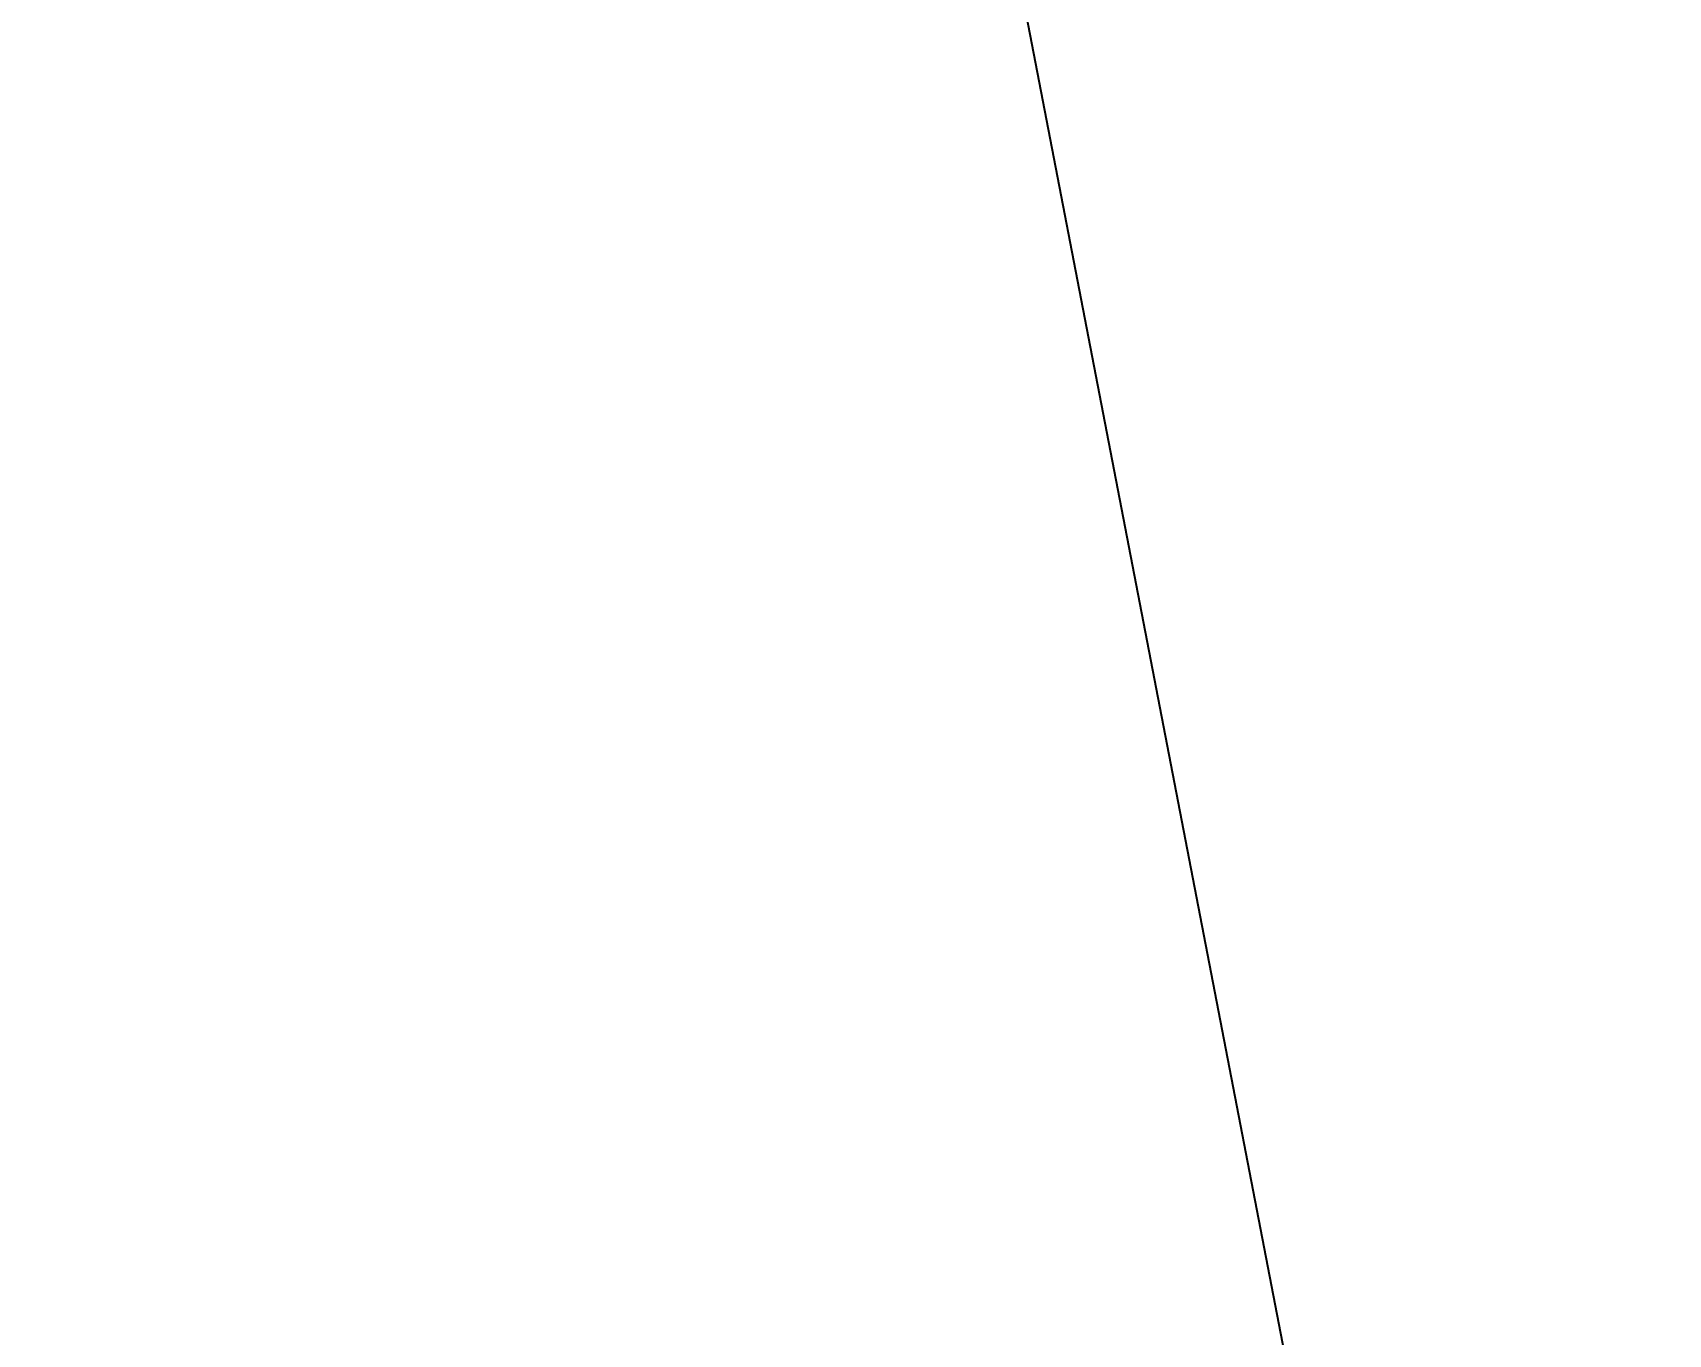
# Model space of a CAD drawing. Extents: x 669586 to 685806, y -4580 to 6900.
# Drawn here: x 679172.92 to 679181.97, y -1470.7 to -1463.5 of the extents above; entities that cross this region are included whole.
import ezdxf

# ---------------------------------------------------------------- set-up
doc = ezdxf.new("R2010")
doc.units = 0
doc.header["$LTSCALE"] = 200
doc.header["$MEASUREMENT"] = 0
doc.linetypes.add('DASHED', pattern=[0.75, 0.5, -0.25])
doc.layers.get('0').update_dxf_attribs({"linetype": 'CONTINUOUS'})
doc.layers.add('QT_MPR', color=7, linetype='CONTINUOUS')
doc.layers.add('TRAT-Y', color=7, linetype='DASHED')
doc.styles.add('RS', font='ROMANS8.shx', dxfattribs={"width": 0.7})
doc.dimstyles.new('TRATTO', dxfattribs={"dimscale": 0, "dimtxt": 60, "dimasz": 40, "dimexe": 0, "dimexo": 0, "dimgap": 5, "dimtad": 1, "dimrnd": 0.5, "dimdsep": 46, "dimtxsty": 'RS', "dimblk1": 'OBLIQUE', "dimblk2": 'OBLIQUE', "dimsah": 1, "dimcen": 0.09, "dimclrd": 2, "dimclre": 2, "dimclrt": 7, "dimadec": 0, "dimazin": 0, "dimtfac": 1, "dimtix": 1, "dimtmove": 2, "dimatfit": 3, "dimfxl": 1, "dimtolj": 1, "dimtzin": 0, "dimarcsym": 0})

# ---------------------------------------------------------------- blocks, each defined once
blk = doc.blocks.new('_OBLIQUE')
at = {"color": 0, "linetype": 'ByBlock'}
blk.add_line((-0.5, -0.5), (0.5, 0.5), dxfattribs=at)
blk = doc.blocks.new('*D66')
at = {"layer": 'QT_MPR', "color": 2, "lineweight": -2, "transparency": 16777216}
for p, q in [((679123.0188, -1403.2266), (680080.3887, -1218.5988)), ((680080.3887, -1218.5988), (680161.8135, -1640.8191)), ((679204.4436, -1825.447), (680161.8135, -1640.8191))]:
    blk.add_line(p, q, dxfattribs=at)
at = {"layer": 'QT_MPR', "color": 2, "lineweight": -2, "transparency": 16777216, "xscale": 40, "yscale": 40, "zscale": 40}
for p, rotation in [((680080.3887, -1218.5988), 100.9154326102442), ((680161.8135, -1640.8191), 280.9154326102442)]:
    blk.add_blockref('_OBLIQUE', p, dxfattribs=dict(at, rotation=rotation))
at = {"layer": 'QT_MPR', "color": 7, "transparency": 16777216, "insert": (680090.5186, -1455.9594), "char_height": 60, "attachment_point": 5, "rotation": 100.91543, "style": 'RS'}
blk.add_mtext('\\A1;430', dxfattribs=at)

msp = doc.modelspace()

# ---------------------------------------------------------------- linework, layer by layer
at = {"layer": 'TRAT-Y'}
msp.add_line((679174.703, -1444.149), (679345.1269, -2327.866), dxfattribs=at)

# ---------------------------------------------------------------- dimensions: what is measured, and where the dimension line sits
at = {"layer": 'QT_MPR'}
dim = msp.add_linear_dim(base=(680161.8135, -1640.8191), p1=(679123.0188, -1403.2266), p2=(679204.4436, -1825.447), angle=100.91543, dimstyle='TRATTO', override={"dimscale": 1}, dxfattribs=at)
dim.commit()
dim.dimension.update_dxf_attribs({"geometry": '*D66', "text_midpoint": (680090.5186, -1455.9594), "dimtype": 128})

doc.saveas('drawing.dxf')
